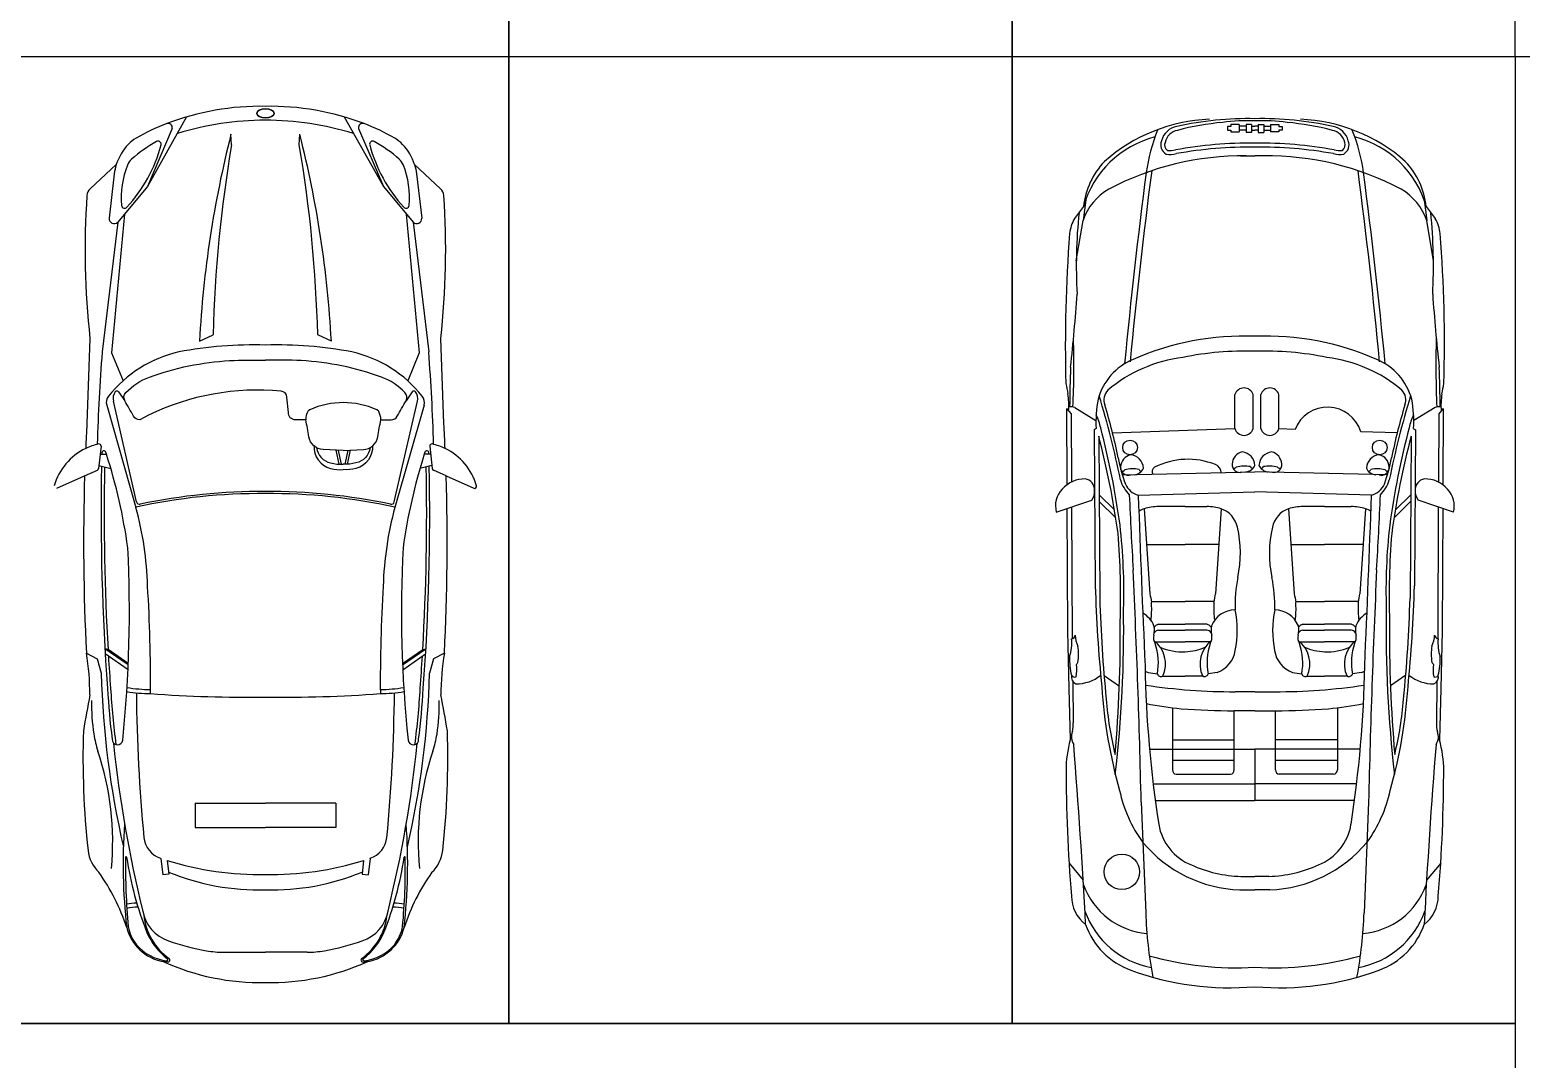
# Model space of a CAD drawing. Header units: inches. Extents: x 478327 to 492265, y -26791 to -22136.
# Drawn here: x 481760.9 to 482058.1, y -22595.8 to -22390.6 of the extents above; entities that cross this region are included whole.
import ezdxf

# ---------------------------------------------------------------- set-up
doc = ezdxf.new("R2010")
doc.units = ezdxf.units.IN
doc.header["$MEASUREMENT"] = 0
for name, color, linetype in [('ceco.net 217 Nissan Z350 - top', 145, 'Continuous'), ('ceco.net 92', 9, 'Continuous'), ('Parking', 7, 'Continuous')]:
    doc.layers.add(name, color=color, linetype=linetype)

msp = doc.modelspace()

# ---------------------------------------------------------------- linework, layer by layer
at = {"layer": 'ceco.net 217 Nissan Z350 - top'}
for p, q in [((481792.163, -22407.929), (481784.35, -22421.789)), ((481823.547, -22407.929), (481831.361, -22421.789)), ((481789.271, -22410.223), (481784.35, -22421.789)), ((481801.105, -22413.48), (481800.995, -22411.398)), ((481814.605, -22413.48), (481814.716, -22411.398)), ((481826.439, -22410.223), (481831.361, -22421.789)), ((481778.145, -22417.421), (481772.937, -22422.239)), ((481842.774, -22422.239), (481837.565, -22417.421)), ((481777.741, -22419.292), (481776.711, -22428.119)), ((481784.35, -22421.789), (481778.421, -22428.947)), ((481831.361, -22421.789), (481837.289, -22428.947)), ((481837.97, -22419.292), (481838.999, -22428.119)), ((481779.788, -22427.296), (481777.196, -22454.992)), ((481835.922, -22427.296), (481838.515, -22454.992)), ((481778.421, -22428.947), (481775.312, -22454.798)), ((481837.289, -22428.947), (481840.398, -22454.798)), ((481794.709, -22452.64), (481797.426, -22451.382)), ((481821.001, -22452.64), (481818.285, -22451.382)), ((481772.892, -22452.123), (481772.286, -22469.084)), ((481843.425, -22469.084), (481842.819, -22452.123)), ((481777.196, -22454.992), (481779.497, -22460.526)), ((481838.515, -22454.992), (481836.214, -22460.526)), ((481778.6, -22462.758), (481779.833, -22464.529)), ((481837.111, -22462.758), (481835.877, -22464.529)), ((481776.23, -22465.438), (481782.062, -22485.79)), ((481782.193, -22484.704), (481777.551, -22464.623)), ((481833.518, -22484.704), (481838.16, -22464.623)), ((481839.481, -22465.438), (481833.649, -22485.79)), ((481772.286, -22469.084), (481772.286, -22469.084)), ((481843.425, -22469.084), (481843.425, -22469.084)), ((481775.099, -22473.589), (481774.625, -22478.053)), ((481774.929, -22475.19), (481776.188, -22475.203)), ((481822.542, -22477.173), (481821.926, -22474.397)), ((481823.004, -22477.171), (481822.394, -22474.422)), ((481823.756, -22477.171), (481824.366, -22474.422)), ((481824.218, -22477.173), (481824.834, -22474.397)), ((481840.782, -22475.19), (481839.522, -22475.203)), ((481840.612, -22473.589), (481841.085, -22478.053)), ((481774.687, -22477.469), (481777.056, -22478.057)), ((481841.023, -22477.469), (481838.654, -22478.057)), ((481766.322, -22481.968), (481771.83, -22479.518)), ((481771.83, -22479.518), (481774.386, -22478.382)), ((481843.88, -22479.518), (481841.324, -22478.382)), ((481843.88, -22479.518), (481849.389, -22481.968)), ((481780.522, -22517.209), (481775.872, -22513.993)), ((481776.491, -22514.14), (481775.872, -22513.993)), ((481780.479, -22518.168), (481775.932, -22515.023)), ((481780.534, -22516.936), (481776.491, -22514.14)), ((481835.176, -22516.936), (481839.22, -22514.14)), ((481835.188, -22517.209), (481839.838, -22513.993)), ((481835.231, -22518.168), (481839.778, -22515.023)), ((481839.22, -22514.14), (481839.838, -22513.993)), ((481793.831, -22544.753), (481807.855, -22544.753)), ((481793.831, -22544.753), (481793.831, -22549.631)), ((481821.88, -22544.753), (481807.855, -22544.753)), ((481821.88, -22544.753), (481821.88, -22549.631)), ((481793.831, -22549.631), (481807.855, -22549.631)), ((481821.88, -22549.631), (481807.855, -22549.631)), ((481786.999, -22555.779), (481787.39, -22559.061)), ((481788.276, -22556.19), (481788.601, -22558.916)), ((481827.434, -22556.19), (481827.109, -22558.916)), ((481828.712, -22555.779), (481828.32, -22559.061)), ((481788.601, -22558.916), (481787.39, -22559.061)), ((481827.109, -22558.916), (481828.32, -22559.061)), ((481799.544, -22574.491), (481807.855, -22574.491)), ((481816.166, -22574.491), (481807.855, -22574.491))]:
    msp.add_line(p, q, dxfattribs=at)
for points in [[(481837.565, -22417.421, -0.0465277), (481837.97, -22419.292)], [(481784.579, -22467.376), (481782.804, -22468.322, -0.2705207), (481781.575, -22467.604, 0.0006141), (481779.833, -22464.529, -0.3317973), (481780.038, -22462.888, -0.1142697), (481784.75, -22459.813, -0.0742459), (481800.73, -22456.533, -0.0216863), (481807.855, -22456.455)], [(481823.38, -22474.472), (481827.375, -22474.267, 0.3525811), (481830.243, -22471.704, -0.0080468), (481830.858, -22468.322), (481832.907, -22468.322, 0.2705207), (481834.136, -22467.604, -0.0006141), (481835.877, -22464.529, 0.3317973), (481835.672, -22462.888, 0.1142697), (481830.96, -22459.813, 0.0742459), (481814.98, -22456.533, 0.0216863), (481807.855, -22456.455, 0.0216863)], [(481813.854, -22468.322, -0.4601813), (481812.436, -22466.837), (481812.158, -22463.779, 0.3618826), (481810.977, -22462.598, 0.136022), (481784.579, -22467.376, 0.0155747)], [(481823.38, -22474.472), (481819.385, -22474.267, -0.3525811), (481816.517, -22471.704, 0.0080468), (481815.902, -22468.322), (481813.854, -22468.322)], [(481817.565, -22473.455, 0.3580107), (481820.85, -22478.042, 0.0871424), (481823.38, -22478.266)], [(481818.03, -22473.872, 0.3165607), (481820.85, -22476.925, 0.0871424), (481823.38, -22477.149)], [(481829.195, -22473.455, -0.3580107), (481825.91, -22478.042, -0.0871424), (481823.38, -22478.266)], [(481828.73, -22473.872, -0.3165607), (481825.91, -22476.925, -0.0871424), (481823.38, -22477.149)], [(481788.38, -22576.449, -0.0255911), (481787.46, -22576.337, -0.0199475)]]:
    msp.add_lwpolyline(points, format="xyb", dxfattribs=at)
for points in [[(481772.188, -22514.835), (481774.343, -22515.976), (481775.151, -22518.871)], [(481843.523, -22514.835), (481841.368, -22515.976), (481840.559, -22518.871)]]:
    msp.add_lwpolyline(points, dxfattribs=at)
for centre, radius, start, end in [((481806.846, -22457.854), 52.04, 88.88866, 111.00859), ((481808.865, -22457.854), 52.04, 68.99141, 91.11134), ((481800.771, -22443.728), 36.68, 110.05971, 120.63175), ((481788.481, -22410.033), 0.813, 346.4917, 111.00859), ((481808.484, -22471.959), 63.405, 90.56804, 106.65527), ((481807.227, -22471.959), 63.405, 73.34473, 89.43196), ((481827.23, -22410.033), 0.813, 68.99141, 193.5083), ((481814.94, -22443.728), 36.68, 59.36825, 69.94029), ((481785.81, -22418.463), 7.318, 120.63175, 136.34578), ((481799.694, -22437.198), 27.868, 119.01816, 131.65106), ((481786.472, -22413.362), 0.61, 345.14764, 119.01816), ((482009.804, -22464.322), 215.411, 165.77755, 176.8914), ((481605.907, -22464.322), 215.411, 3.1086, 14.22245), ((481829.239, -22413.362), 0.61, 60.98184, 194.85236), ((481816.016, -22437.198), 27.868, 48.34894, 60.98184), ((481829.9, -22418.463), 7.318, 43.65422, 59.36825), ((481787.97, -22420.524), 10.303, 136.34578, 162.47485), ((481758.443, -22405.929), 29.608, 317.46933, 345.14764), ((482066.087, -22458.333), 268.751, 170.3926, 178.51793), ((481549.623, -22458.333), 268.751, 1.48207, 9.6074), ((481857.268, -22405.929), 29.608, 194.85236, 222.53067), ((481827.741, -22420.524), 10.303, 17.52515, 43.65422), ((481787.97, -22420.524), 10.303, 162.47485, 173.13053), ((481796.886, -22424.023), 17.751, 158.57927, 185.04909), ((481783.2, -22418.654), 3.049, 131.65106, 158.57927), ((481832.51, -22418.654), 3.049, 21.42073, 48.34894), ((481818.825, -22424.023), 17.751, 354.95091, 21.42073), ((481934.1, -22434.448), 162.175, 176.16308, 186.25709), ((481774.317, -22423.732), 2.033, 132.77085, 176.16308), ((481841.393, -22423.732), 2.033, 3.83692, 47.22915), ((481681.61, -22434.448), 162.175, 353.74291, 3.83692), ((481779.812, -22425.532), 0.61, 185.04909, 317.46933), ((481835.899, -22425.532), 0.61, 222.53067, 354.95091), ((481777.724, -22428.207), 1.016, 174.99355, 313.32531), ((481837.987, -22428.207), 1.016, 226.67469, 5.00645), ((481805.542, -22534.142), 80.746, 88.35804, 100.65999), ((481810.169, -22534.142), 80.746, 79.34001, 91.64196), ((482138.065, -22483.233), 363.865, 175.51787, 178.42208), ((481796.096, -22479.046), 24.87, 102.75425, 141.65674), ((481819.615, -22479.046), 24.87, 38.34326, 77.24575), ((481477.646, -22483.233), 363.865, 1.57792, 4.48213), ((481779.78, -22464.107), 2.288, 143.57135, 193.01587), ((481778.266, -22462.99), 0.407, 34.86094, 143.57135), ((481837.444, -22462.99), 0.407, 36.42865, 145.13906), ((481835.93, -22464.107), 2.288, 346.98413, 36.42865), ((481778.184, -22464.878), 2.033, 141.65674, 195.98994), ((481817.039, -22467.049), 0.813, 113.83801, 151.46607), ((481823.38, -22481.401), 16.503, 66.16199, 113.83801), ((481829.721, -22467.049), 0.813, 28.53393, 66.16199), ((481837.526, -22464.878), 2.033, 344.01006, 38.34326), ((482197.617, -22492.872), 425.996, 176.79899, 177.46797), ((481819.379, -22468.322), 3.476, 151.46607, 180), ((481827.381, -22468.322), 3.476, 0, 28.53393), ((481418.094, -22492.872), 425.996, 2.53203, 3.20101), ((481777.266, -22484.826), 11.976, 115.88827, 163.78875), ((481777.266, -22484.826), 11.976, 102.84145, 115.88827), ((481774.694, -22473.546), 0.407, 353.94846, 102.84145), ((482245.689, -22487.141), 470.583, 178.51071, 178.54519), ((481775.671, -22474.921), 0.407, 17.8949, 178.51071), ((481668.7, -22509.461), 112.816, 17.67788, 17.8949), ((481668.7, -22509.461), 112.816, 7.95676, 17.67788), ((481947.01, -22509.461), 112.816, 162.32212, 172.04324), ((481947.01, -22509.461), 112.816, 162.1051, 162.32212), ((481840.04, -22474.921), 0.407, 1.48929, 162.1051), ((481370.022, -22487.141), 470.583, 1.45481, 1.48929), ((481841.016, -22473.546), 0.407, 77.15855, 186.05154), ((481838.445, -22484.826), 11.976, 64.11173, 77.15855), ((481838.445, -22484.826), 11.976, 16.21125, 64.11173), ((481774.221, -22478.01), 0.407, 293.97187, 353.94846), ((482245.689, -22487.141), 470.583, 178.83789, 184.23249), ((482246.298, -22487.141), 470.583, 178.85621, 183.289), ((481369.412, -22487.141), 470.583, 356.711, 1.14379), ((481370.022, -22487.141), 470.583, 355.76751, 1.16211), ((481841.489, -22478.01), 0.407, 186.05154, 246.02813), ((482197.617, -22492.872), 425.996, 178.20371, 182.95537), ((481418.094, -22492.872), 425.996, 357.04463, 1.79629), ((481806.881, -22597.929), 114.887, 89.51404, 102.48078), ((481806.881, -22597.522), 114.887, 89.51404, 102.04107), ((481808.83, -22597.522), 114.887, 77.95893, 90.48596), ((481808.83, -22597.929), 114.887, 77.51922, 90.48596), ((481849.554, -22481.596), 0.407, 246.02813, 16.21125), ((481716.664, -22503.455), 67.742, 1.6556, 15.11601), ((481782.787, -22484.566), 0.61, 193.01587, 282.04107), ((481899.046, -22503.455), 67.742, 164.88399, 178.3444), ((481832.924, -22484.566), 0.61, 257.95893, 346.98413), ((481533.192, -22506.511), 247.562, 354.04843, 2.93274), ((482082.518, -22506.511), 247.562, 177.06726, 185.95157), ((481474.134, -22520.47), 310.823, 359.54632, 3.49926), ((482141.576, -22520.47), 310.823, 176.50074, 180.45368), ((481722.335, -22523.108), 50.535, 359.90064, 9.42199), ((482246.298, -22487.141), 470.583, 183.45045, 184.23249), ((481369.412, -22487.141), 470.583, 355.76751, 356.54955), ((481893.376, -22523.108), 50.535, 170.57801, 180.09936), ((481946.148, -22514.66), 171.049, 181.41053, 193.10962), ((481669.562, -22514.66), 171.049, 346.89038, 358.58947), ((481922.829, -22513.633), 146.672, 183.21998, 187.20243), ((481923.439, -22513.633), 146.672, 183.21998, 187.6307), ((481785.324, -22490.814), 32.119, 260.8832, 269.32742), ((481785.324, -22490.814), 31.306, 260.73984, 269.31979), ((482117.706, -22519.646), 335.583, 180.53421, 185.46454), ((481830.386, -22490.814), 31.306, 270.68021, 279.26016), ((481830.386, -22490.814), 32.119, 270.67258, 279.1168), ((481498.005, -22519.646), 335.583, 354.53546, 359.46579), ((481692.271, -22513.633), 146.672, 352.3693, 356.78002), ((481692.881, -22513.633), 146.672, 352.79757, 356.78002), ((483796.507, -22892.43), 2057.048, 169.659512, 169.861153), ((481812.561, -22525.093), 39.35, 178.8247, 188.63417), ((481805.436, -22237.057), 286.607, 265.90055, 270.4836), ((481810.274, -22237.057), 286.607, 269.5164, 274.09945), ((481803.15, -22525.093), 39.35, 351.36583, 1.1753), ((479819.852, -22892.313), 2056.389, 10.138821, 10.340527), ((481936.988, -22535.727), 165.494, 178.12755, 186.40228), ((481793.754, -22527.949), 20.328, 188.63417, 198.50697), ((481821.957, -22527.949), 20.328, 341.49303, 351.36583), ((481678.723, -22535.727), 165.494, 353.59771, 1.87245), ((481720.483, -22552.475), 56.939, 354.62957, 18.50697), ((481778.367, -22532.101), 1.052, 175.71933, 355.71933), ((482015.299, -22508.617), 238.94, 185.81048, 193.96572), ((481600.412, -22508.617), 238.94, 346.03428, 354.18952), ((481837.343, -22532.101), 1.052, 184.28067, 4.28067), ((481895.227, -22552.475), 56.939, 161.49303, 185.37043), ((481890.969, -22556.988), 111.468, 175.87331, 186.46768), ((481724.741, -22556.988), 111.468, 353.53232, 4.12669), ((481788.504, -22551.138), 4.879, 185.46454, 251.5243), ((481827.207, -22551.138), 4.879, 288.4757, 354.53546), ((481779.422, -22553.516), 6.928, 185.50447, 226.7034), ((481906.58, -22557.666), 126.607, 179.0473, 185.30596), ((481780.092, -22555.563), 0.102, 8.64075, 179.0473), ((481848.884, -22545.109), 69.48, 188.64075, 201.47525), ((481766.827, -22545.109), 69.48, 338.52475, 351.35925), ((481709.131, -22557.666), 126.607, 354.69404, 0.9527), ((481835.619, -22555.563), 0.102, 0.9527, 171.35925), ((481836.289, -22553.516), 6.928, 313.2966, 354.49553), ((481807.002, -22495.776), 63.249, 251.5243, 251.56351), ((481807.002, -22495.776), 63.249, 252.77894, 270.77317), ((481806.466, -22515.186), 46.871, 247.52882, 271.69807), ((481808.709, -22495.776), 63.249, 269.22683, 287.22106), ((481809.244, -22515.186), 46.871, 268.30193, 292.47118), ((481808.709, -22495.776), 63.249, 288.43649, 288.4757), ((481740.524, -22582.668), 41.8, 18.29869, 35.22449), ((481875.186, -22582.668), 41.8, 144.77551, 161.70132), ((481783.305, -22582.42), 17.756, 93.49728, 100.13069), ((481783.305, -22582.42), 16.943, 92.85037, 100.45145), ((481790.824, -22565.047), 7.505, 189.47774, 252.51541), ((481795.734, -22565.783), 12.201, 186.17698, 234.47429), ((481819.976, -22565.783), 12.201, 305.52571, 353.82302), ((481824.886, -22565.047), 7.505, 287.48459, 350.52226), ((481832.406, -22582.42), 16.943, 79.54855, 87.14963), ((481832.406, -22582.42), 17.756, 79.86931, 86.50272), ((481789.019, -22567.409), 9.063, 193.62477, 260.09592), ((481788.481, -22567.965), 8.09, 190.02658, 218.37747), ((481826.692, -22567.409), 9.063, 279.90408, 346.37523), ((481827.229, -22567.965), 8.09, 321.62253, 349.97342), ((481789.148, -22567.021), 9.205, 220.41221, 264.09487), ((481796.451, -22565.232), 13.329, 203.49204, 232.54471), ((481803.577, -22530.693), 44.142, 250.12398, 260.25008), ((481812.133, -22530.693), 44.142, 279.74992, 289.87602), ((481819.259, -22565.232), 13.329, 307.45529, 336.50796), ((481826.563, -22567.021), 9.205, 275.90513, 319.58779), ((481806.833, -22533.813), 46.729, 245.50666, 271.25343), ((481788.222, -22575.974), 0.203, 264.09487, 52.54471), ((481788.409, -22576.044), 0.407, 265.95968, 54.47429), ((481799.544, -22554.164), 20.328, 260.25008, 270), ((481808.877, -22533.813), 46.729, 268.74657, 294.49334), ((481816.166, -22554.164), 20.328, 270, 279.74992), ((481827.302, -22576.044), 0.407, 125.52571, 274.04032), ((481827.489, -22575.974), 0.203, 127.45529, 275.90513), ((481826.692, -22567.409), 9.063, 274.04032, 279.90408)]:
    msp.add_arc(centre, radius, start, end, dxfattribs=at)
at = {"layer": 'ceco.net 217 Nissan Z350 - top', "extrusion": (0, 0, -1)}
msp.add_ellipse((481807.855, -22407.215), major_axis=(1.738, 0), ratio=0.5214678, dxfattribs=at)
at = {"layer": 'ceco.net 217 Nissan Z350 - top'}
msp.add_ellipse((481807.855, -22407.215), major_axis=(-1.738, 0), ratio=0.5214678, dxfattribs=at)
at = {"layer": 'ceco.net 92', "linetype": 'ByBlock', "ltscale": 0.4}
for p, q in [((481999.586, -22409.817), (481999.586, -22410.562)), ((482000.273, -22409.817), (481999.586, -22409.817)), ((482001.926, -22409.444), (482000.273, -22409.444)), ((482000.273, -22409.444), (482000.273, -22409.817)), ((482001.926, -22409.444), (482001.926, -22410.9)), ((482003.297, -22409.77), (482001.926, -22409.77)), ((482003.297, -22409.454), (482003.297, -22411.004)), ((482004.407, -22409.454), (482003.297, -22409.454)), ((482004.407, -22409.454), (482004.407, -22411.004)), ((482004.407, -22409.77), (482005.052, -22409.77)), ((482005.697, -22409.77), (482005.052, -22409.77)), ((482005.697, -22409.454), (482005.697, -22411.004)), ((482005.697, -22409.454), (482006.807, -22409.454)), ((482006.807, -22409.454), (482006.807, -22411.004)), ((482006.807, -22409.77), (482008.178, -22409.77)), ((482008.178, -22409.444), (482008.178, -22410.9)), ((482008.178, -22409.444), (482009.831, -22409.444)), ((482009.831, -22409.444), (482009.831, -22409.817)), ((482009.831, -22409.817), (482010.518, -22409.817)), ((482010.518, -22409.817), (482010.518, -22410.562)), ((481999.586, -22410.562), (482000.273, -22410.562)), ((482000.273, -22410.562), (482000.273, -22410.9)), ((482000.273, -22410.9), (482001.926, -22410.9)), ((482003.297, -22410.576), (482001.926, -22410.576)), ((482004.407, -22411.004), (482003.297, -22411.004)), ((482004.407, -22410.576), (482005.052, -22410.576)), ((482005.697, -22410.576), (482005.052, -22410.576)), ((482005.697, -22411.004), (482006.807, -22411.004)), ((482006.807, -22410.576), (482008.178, -22410.576)), ((482009.831, -22410.9), (482008.178, -22410.9)), ((482009.831, -22410.562), (482009.831, -22410.9)), ((482010.518, -22410.562), (482009.831, -22410.562)), ((482002.191, -22415.684), (482005.052, -22415.684)), ((482007.914, -22415.684), (482005.052, -22415.684)), ((481971.342, -22424.432), (481970.796, -22428.58)), ((482038.762, -22424.432), (482039.308, -22428.58)), ((481970.902, -22425.797), (481969.108, -22428.194)), ((482039.202, -22425.797), (482040.996, -22428.194)), ((481969.465, -22436.644), (481970.796, -22428.58)), ((482040.639, -22436.644), (482039.308, -22428.58)), ((482001.078, -22470.086), (482001.078, -22463.305)), ((482004.69, -22470.086), (482004.69, -22463.305)), ((482006.232, -22470.086), (482006.232, -22463.305)), ((482009.844, -22470.086), (482009.844, -22463.305)), ((481967.503, -22466.061), (481967.57, -22481.307)), ((481967.503, -22466.061), (481968.423, -22467.113)), ((481969.15, -22465.904), (481973.386, -22468.458)), ((482040.955, -22465.904), (482036.718, -22468.458)), ((482042.601, -22466.061), (482041.681, -22467.113)), ((482042.601, -22466.061), (482042.534, -22481.307)), ((481968.423, -22467.113), (481968.483, -22480.745)), ((482041.681, -22467.113), (482041.621, -22480.745)), ((481973.409, -22470.028), (481973.037, -22470.322)), ((481973.037, -22470.322), (481973.248, -22501.421)), ((481973.922, -22471.566), (481974.133, -22503.886)), ((481976.696, -22470.951), (482001.078, -22470.086)), ((482013.075, -22470.23), (482009.835, -22470.115)), ((482033.408, -22470.951), (482026.144, -22470.693)), ((482036.182, -22471.566), (482035.972, -22503.886)), ((482036.695, -22470.028), (482037.067, -22470.322)), ((482037.067, -22470.322), (482036.856, -22501.421)), ((481978.649, -22479.322), (482005.052, -22478.672)), ((482031.456, -22479.322), (482005.052, -22478.672)), ((481973.998, -22483.266), (481977.062, -22486.263)), ((481981.803, -22483.384), (482005.052, -22482.711)), ((482028.301, -22483.384), (482005.052, -22482.711)), ((482036.106, -22483.266), (482033.042, -22486.263)), ((481965.48, -22486.742), (481972.529, -22484.374)), ((481967.591, -22486.033), (481967.698, -22510.456)), ((481968.505, -22485.726), (481968.621, -22511.986)), ((481974.007, -22484.614), (481977.322, -22487.883)), ((481982.994, -22486.067), (481984.141, -22503.045)), ((481991.152, -22485.628), (481985.849, -22485.628)), ((481991.152, -22485.628), (481995.488, -22485.628)), ((481998.343, -22486.067), (481997.196, -22503.045)), ((482011.761, -22486.067), (482012.908, -22503.045)), ((482018.952, -22485.628), (482014.616, -22485.628)), ((482018.952, -22485.628), (482024.255, -22485.628)), ((482027.11, -22486.067), (482025.963, -22503.045)), ((482036.097, -22484.614), (482032.782, -22487.883)), ((482044.624, -22486.742), (482037.575, -22484.374)), ((482041.599, -22485.726), (482041.483, -22511.986)), ((482042.513, -22486.033), (482042.406, -22510.456)), ((481983.477, -22493.21), (481991.152, -22493.21)), ((481997.86, -22493.21), (481991.152, -22493.21)), ((482012.244, -22493.21), (482018.952, -22493.21)), ((482026.627, -22493.21), (482018.952, -22493.21)), ((481984.412, -22504.533), (481991.152, -22504.533)), ((481996.925, -22504.533), (481991.152, -22504.533)), ((482013.179, -22504.533), (482018.952, -22504.533)), ((482025.692, -22504.533), (482018.952, -22504.533)), ((481967.698, -22510.456), (481967.991, -22521.909)), ((481985.847, -22510.258), (481991.152, -22510.258)), ((481985.86, -22509.097), (481991.152, -22509.097)), ((481995.477, -22509.097), (481991.152, -22509.097)), ((481995.491, -22510.258), (481991.152, -22510.258)), ((482014.614, -22510.258), (482018.952, -22510.258)), ((482014.627, -22509.097), (482018.952, -22509.097)), ((482024.244, -22509.097), (482018.952, -22509.097)), ((482024.257, -22510.258), (482018.952, -22510.258)), ((482042.406, -22510.456), (482042.113, -22521.909)), ((481985.266, -22512.618), (481991.152, -22512.618)), ((481996.072, -22512.618), (481991.152, -22512.618)), ((482014.033, -22512.618), (482018.952, -22512.618)), ((482024.838, -22512.618), (482018.952, -22512.618)), ((481974.993, -22519.346), (481978.042, -22521.453)), ((481983.784, -22518.686), (481985.622, -22518.995)), ((481986.688, -22519.447), (481991.152, -22519.447)), ((481994.65, -22519.447), (481991.152, -22519.447)), ((481997.554, -22518.686), (481995.715, -22518.995)), ((482012.55, -22518.686), (482014.389, -22518.995)), ((482015.455, -22519.447), (482018.952, -22519.447)), ((482023.416, -22519.447), (482018.952, -22519.447)), ((482026.321, -22518.686), (482024.482, -22518.995)), ((482035.119, -22519.253), (482032.058, -22521.345)), ((481967.991, -22521.909), (481968.259, -22532.161)), ((481968.793, -22520.55), (481968.839, -22528.752)), ((482005.052, -22522.549), (482001.12, -22522.549)), ((482005.052, -22522.549), (482008.985, -22522.549)), ((482041.311, -22520.55), (482041.265, -22528.752)), ((482042.113, -22521.909), (482041.845, -22532.161)), ((481988.62, -22525.741), (481988.62, -22538.131)), ((482021.484, -22525.741), (482021.484, -22538.131)), ((482000.942, -22538.131), (482000.942, -22526.378)), ((482005.052, -22526.378), (482000.942, -22526.378)), ((482005.052, -22526.378), (482009.163, -22526.378)), ((482009.163, -22538.131), (482009.163, -22526.378)), ((481984.054, -22534.011), (482005.052, -22534.011)), ((481988.62, -22532.126), (482000.942, -22532.126)), ((482026.05, -22534.011), (482005.052, -22534.011)), ((482005.052, -22534.011), (482005.052, -22544.27)), ((482021.484, -22532.126), (482009.163, -22532.126)), ((482000.942, -22536.236), (481988.62, -22536.236)), ((482021.484, -22536.236), (482009.163, -22536.236)), ((481989.356, -22539.006), (482000.205, -22539.006)), ((482020.748, -22539.006), (482009.899, -22539.006)), ((481984.779, -22540.904), (482005.052, -22540.904)), ((482025.325, -22540.904), (482005.052, -22540.904)), ((481982.39, -22544.547), (481983.294, -22566.624)), ((481985.21, -22544.27), (482005.052, -22544.27)), ((482024.894, -22544.27), (482005.052, -22544.27)), ((482027.714, -22544.547), (482026.81, -22566.624)), ((481968.02, -22556.735), (481970.83, -22560.115)), ((482042.084, -22556.735), (482039.274, -22560.115)), ((482002.279, -22559.389), (482005.052, -22559.389)), ((482007.825, -22559.389), (482005.052, -22559.389)), ((482002.066, -22562.051), (482005.052, -22562.051)), ((482008.039, -22562.051), (482005.052, -22562.051))]:
    msp.add_line(p, q, dxfattribs=at)
for centre, radius in [((481980.171, -22473.848), 1.46), ((482029.934, -22473.848), 1.46), ((481978.531, -22558.475), 3.53)]:
    msp.add_circle(centre, radius, dxfattribs=at)
for centre, radius, start, end in [((481997.458, -22442.235), 33.879, 92.4796, 131.35327), ((481990.134, -22413.547), 3.769, 99.96676, 167.01626), ((482003.66, -22473.457), 65.183, 88.77659, 102.56313), ((482003.732, -22464.312), 55.531, 95.28816, 104.72496), ((482003.686, -22448.849), 40.153, 88.04987, 97.25596), ((482006.444, -22473.457), 65.183, 77.43687, 91.22341), ((482006.418, -22448.849), 40.153, 82.74404, 91.95013), ((482006.372, -22464.312), 55.531, 75.27504, 84.71184), ((482012.646, -22442.235), 33.879, 48.64673, 87.5204), ((482019.97, -22413.547), 3.769, 12.98374, 80.03324), ((481990.078, -22431.228), 19.93, 104.3742, 164.18679), ((482019.755, -22424.149), 36.72, 158.30416, 172.00152), ((481988.346, -22413.528), 2.058, 156.30234, 241.26096), ((481990.197, -22413.669), 3.119, 100.71169, 167.73656), ((482019.907, -22413.669), 3.119, 12.26344, 79.28831), ((482021.758, -22413.528), 2.058, 298.73904, 23.69766), ((481990.349, -22424.149), 36.72, 7.99848, 21.69584), ((482020.026, -22431.228), 19.93, 15.81321, 75.6258), ((482002.759, -22473.213), 57.531, 89.43345, 117.80542), ((481988.463, -22413.488), 1.399, 159.89023, 233.0209), ((481988.218, -22410.985), 4.431, 258.79287, 285.67403), ((481988.165, -22409.798), 4.838, 263.5513, 282.62933), ((482004.185, -22495.978), 82.822, 89.40002, 100.40783), ((482004.378, -22499.585), 85.651, 89.54888, 100.06112), ((482005.919, -22495.978), 82.822, 79.59217, 90.59998), ((482005.726, -22499.585), 85.651, 79.93888, 90.45112), ((482007.345, -22473.213), 57.531, 62.19458, 90.56655), ((482021.887, -22410.985), 4.431, 254.32597, 281.20713), ((482021.939, -22409.798), 4.838, 257.37067, 276.4487), ((482021.641, -22413.488), 1.399, 306.9791, 20.10977), ((481986.286, -22427.47), 15.475, 136.4256, 173.79256), ((483033.637, -22556.344), 1058.14, 172.523428, 174.600957), ((480976.467, -22556.344), 1058.14, 5.399043, 7.476572), ((482023.818, -22427.47), 15.475, 6.20744, 43.5744), ((483032.535, -22556.725), 1058.14, 172.523428, 174.600957), ((480977.569, -22556.725), 1058.14, 5.399043, 7.476572), ((481981.882, -22432.437), 11.737, 120.50826, 160.81849), ((482028.223, -22432.437), 11.737, 19.18151, 59.49174), ((482071.932, -22437.542), 102.471, 174.09287, 183.20803), ((481938.172, -22437.542), 102.471, 356.79197, 5.90713), ((481975.531, -22431.936), 7.434, 149.7763, 174.33779), ((482034.573, -22431.936), 7.434, 5.66221, 30.2237), ((482251.342, -22453.297), 284.069, 175.53909, 181.57287), ((481758.762, -22453.297), 284.069, 358.42713, 4.46091), ((481640.005, -22421.063), 330.364, 353.61381, 356.14461), ((482370.099, -22421.063), 330.364, 183.85539, 186.38619), ((481783.979, -22457.566), 185.002, 357.45827, 1.67409), ((482002.813, -22505.927), 54.298, 87.63692, 113.94068), ((482007.291, -22505.927), 54.298, 66.05932, 92.36308), ((482226.125, -22457.566), 185.002, 178.32591, 182.54173), ((481985.38, -22467.401), 12.016, 112.51126, 164.73573), ((481994.255, -22484.496), 28.821, 97.05856, 129.984), ((482002.934, -22514.466), 59.834, 87.97159, 101.78575), ((482007.17, -22514.466), 59.834, 78.21425, 92.02841), ((482015.85, -22484.496), 28.821, 50.016, 82.94144), ((482024.724, -22467.401), 12.016, 15.26427, 67.48874), ((482146.147, -22465.84), 178.01, 177.41413, 179.97238), ((481863.957, -22465.84), 178.01, 0.02762, 2.58587), ((482089.393, -22437.988), 124.182, 190.72367, 191.68304), ((481952.643, -22465.499), 15.324, 356.06626, 8.87925), ((481977.75, -22464.336), 2.786, 136.32819, 201.50715), ((482002.884, -22463.852), 1.887, 16.85135, 163.14865), ((482008.038, -22463.852), 1.887, 16.85135, 163.14865), ((482032.354, -22464.336), 2.786, 338.49285, 43.67181), ((482057.461, -22465.499), 15.324, 171.12075, 183.93374), ((481920.711, -22437.988), 124.182, 348.31696, 349.27633), ((481968.433, -22467.253), 1.528, 62.03713, 107.86676), ((481999.961, -22468.859), 26.578, 169.98688, 182.52086), ((481814.255, -22512.921), 167.214, 11.24139, 17.18186), ((481856.442, -22501.009), 123.953, 11.6969, 16.71528), ((482019.529, -22472.72), 6.918, 17.03297, 158.90203), ((482195.849, -22512.921), 167.214, 162.81814, 168.75861), ((482153.662, -22501.009), 123.953, 163.28472, 168.3031), ((482010.143, -22468.859), 26.578, 357.47914, 10.01312), ((482041.671, -22467.253), 1.528, 72.13324, 117.96287), ((481965.131, -22471.674), 9.356, 10.85656, 27.54557), ((482044.973, -22471.674), 9.356, 152.45443, 169.14344), ((481815.862, -22513.02), 163.406, 7.74933, 14.69584), ((481816.259, -22511.365), 163.406, 7.74933, 14.69584), ((482002.884, -22469.539), 1.887, 196.85135, 343.14865), ((482008.038, -22469.539), 1.887, 196.85135, 343.14865), ((482193.845, -22511.365), 163.406, 165.30416, 172.25067), ((482194.243, -22513.02), 163.406, 165.30416, 172.25067), ((481980.926, -22477.885), 2.662, 103.566, 176.06124), ((481980.024, -22478.087), 2.803, 2.33397, 84.31552), ((482003.153, -22477.327), 2.662, 103.566, 176.06124), ((482002.251, -22477.529), 2.803, 2.33397, 84.31552), ((482008.671, -22477.529), 2.803, 95.68448, 177.66603), ((482007.769, -22477.327), 2.662, 3.93876, 76.434), ((482030.08, -22478.087), 2.803, 95.68448, 177.66603), ((482029.178, -22477.885), 2.662, 3.93876, 76.434), ((482013.271, -22469.184), 36.076, 190.69598, 199.37457), ((481979.826, -22477.807), 1.559, 176.15072, 287.79768), ((481980.719, -22484.334), 6.23, 78.53199, 104.96572), ((481980.856, -22477.141), 2.138, 273.16578, 337.08533), ((481982.378, -22478.125), 0.432, 193.85421, 281.64436), ((481985.659, -22478.683), 1.085, 123.51315, 207.84224), ((481991.723, -22491.112), 14.906, 68.4751, 116.54958), ((481996.544, -22478.937), 1.81, 2.62462, 69.05197), ((482002.054, -22477.249), 1.559, 176.15072, 287.79768), ((482000.906, -22477.505), 0.5, 239.57496, 329.66978), ((482002.946, -22483.776), 6.23, 78.53199, 104.96572), ((482003.083, -22476.583), 2.138, 273.16578, 337.08533), ((482004.605, -22477.567), 0.432, 193.85421, 281.64436), ((482007.839, -22476.583), 2.138, 202.91467, 266.83422), ((482006.317, -22477.567), 0.432, 258.35564, 346.14579), ((482007.976, -22483.776), 6.23, 75.03428, 101.46801), ((482008.868, -22477.249), 1.559, 252.20232, 3.84928), ((482010.016, -22477.505), 0.5, 210.33022, 300.42504), ((482029.248, -22477.141), 2.138, 202.91467, 266.83422), ((482027.726, -22478.125), 0.432, 258.35564, 346.14579), ((482029.385, -22484.334), 6.23, 75.03428, 101.46801), ((482030.278, -22477.807), 1.559, 252.20232, 3.84928), ((481996.834, -22469.184), 36.076, 340.62543, 349.30402), ((481971.214, -22486.206), 6.105, 89.48489, 138.31483), ((481970.863, -22482.307), 2.243, 358.947, 79.59389), ((481985.352, -22478.133), 7.422, 197.16859, 224.16366), ((481978.679, -22478.063), 0.5, 239.57496, 329.66978), ((481983.01, -22479.407), 4.156, 204.81622, 253.11659), ((482027.094, -22479.407), 4.156, 286.88341, 335.18378), ((482024.752, -22478.133), 7.422, 315.83634, 342.83141), ((482031.425, -22478.063), 0.5, 210.33022, 300.42504), ((482039.241, -22482.307), 2.243, 100.40611, 181.053), ((482038.891, -22486.206), 6.105, 41.68517, 90.51511), ((481970.119, -22485.479), 4.808, 136.1162, 195.23106), ((481969.972, -22482.551), 3.141, 324.52054, 3.70114), ((482972.454, -22440.334), 993.355, 182.47923, 183.341567), ((485786.526, -22347.689), 3807.142, 182.04259, 182.554441), ((478223.578, -22347.689), 3807.142, 357.445559, 357.95741), ((481037.651, -22440.334), 993.355, 356.658433, 357.52077), ((482040.133, -22482.551), 3.141, 176.29886, 215.47946), ((482039.985, -22485.479), 4.808, 344.76894, 43.8838), ((481984.629, -22490.757), 4.966, 109.21899, 123.07426), ((481986.066, -22496.524), 10.899, 91.13756, 106.3676), ((481995.272, -22496.524), 10.899, 73.6324, 88.86244), ((481996.708, -22490.757), 4.966, 11.90426, 70.78101), ((482013.396, -22490.757), 4.966, 109.21899, 168.09574), ((482014.832, -22496.524), 10.899, 91.13756, 106.3676), ((482024.038, -22496.524), 10.899, 73.6324, 88.86244), ((482025.475, -22490.757), 4.966, 56.92574, 70.78101), ((481865.358, -22502.439), 113.574, 358.16822, 6.6272), ((481979.381, -22494.938), 22.789, 347.73401, 13.20484), ((482030.723, -22494.938), 22.789, 166.79516, 192.26599), ((482144.746, -22502.439), 113.574, 173.3728, 181.83178), ((481821.789, -22503.74), 156.507, 358.24649, 4.6738), ((482188.315, -22503.74), 156.507, 175.3262, 181.75351), ((480048.557, -22588.276), 1934.327, 1.295398, 2.66804), ((483961.547, -22588.276), 1934.327, 177.33196, 178.704602), ((482263.671, -22493.014), 290.544, 181.65813, 185.64415), ((482030.376, -22505.463), 29.282, 168.80861, 181.48882), ((481979.728, -22505.463), 29.282, 358.51118, 11.19139), ((481746.433, -22493.014), 290.544, 354.35585, 358.34187), ((482264.555, -22495.479), 290.544, 181.65813, 185.64415), ((482027.57, -22495.919), 44.009, 189.3191, 191.45989), ((481964.252, -22506.02), 20.232, 354.61324, 3.84734), ((482017.086, -22506.02), 20.232, 176.15266, 185.38676), ((481953.768, -22495.919), 44.009, 348.54011, 350.6809), ((482056.336, -22495.919), 44.009, 189.3191, 191.45989), ((481993.018, -22506.02), 20.232, 354.61324, 3.84734), ((482045.852, -22506.02), 20.232, 176.15266, 185.38676), ((481982.535, -22495.919), 44.009, 348.54011, 350.6809), ((481745.549, -22495.479), 290.544, 354.35585, 358.34187), ((481728.573, -22510.15), 250.334, 353.3724, 0.934), ((481980.191, -22511.366), 5.142, 22.39746, 60.61513), ((481983.844, -22507.87), 0.553, 319.60763, 354.85268), ((482001.147, -22511.366), 5.142, 90.4832, 157.60254), ((481997.494, -22507.87), 0.553, 185.14732, 220.39237), ((481981.806, -22510.312), 19.725, 348.23791, 11.96294), ((482028.298, -22510.312), 19.725, 168.03706, 191.76209), ((482008.958, -22511.366), 5.142, 22.39746, 89.5168), ((482012.611, -22507.87), 0.553, 319.60763, 354.85268), ((482029.913, -22511.366), 5.142, 119.38487, 157.60254), ((482026.26, -22507.87), 0.553, 185.14732, 220.39237), ((482281.531, -22510.15), 250.334, 179.066, 186.6276), ((481706.009, -22511.195), 272.226, 354.97343, 0.56111), ((481981.054, -22510.229), 3.977, 345.01201, 11.94463), ((481986.254, -22510.664), 1.616, 104.08875, 141.4563), ((481986.021, -22511.51), 1.264, 97.90594, 144.33076), ((481995.084, -22510.664), 1.616, 38.5437, 75.91125), ((481995.317, -22511.51), 1.264, 35.66924, 82.09406), ((482000.284, -22510.229), 3.977, 168.05537, 194.98799), ((482009.82, -22510.229), 3.977, 345.01201, 11.94463), ((482015.021, -22510.664), 1.616, 104.08875, 141.4563), ((482014.787, -22511.51), 1.264, 97.90594, 144.33076), ((482023.85, -22510.664), 1.616, 38.5437, 75.91125), ((482024.083, -22511.51), 1.264, 35.66924, 82.09406), ((482029.051, -22510.229), 3.977, 168.05537, 194.98799), ((482304.095, -22511.195), 272.226, 179.43889, 185.02657), ((481959.724, -22512.84), 8.848, 341.93311, 5.39473), ((481968.361, -22511.155), 0.871, 281.37175, 354.46214), ((481974.633, -22511.049), 5.409, 182.01624, 206.6401), ((481958.339, -22515.064), 11.57, 351.91421, 7.89993), ((481987.116, -22511.758), 2.276, 167.32047, 211.23518), ((481981.394, -22516.986), 5.838, 335.07118, 52.92733), ((481974.039, -22516.814), 11.787, 349.33701, 19.19876), ((481990.56, -22503.639), 10.943, 246.53768, 273.09861), ((481990.777, -22503.639), 10.943, 271.96071, 293.46232), ((481999.943, -22516.986), 5.838, 127.07267, 204.92882), ((482007.299, -22516.814), 11.787, 160.80124, 190.66299), ((481994.221, -22511.758), 2.276, 328.76482, 12.67953), ((482015.883, -22511.758), 2.276, 167.32047, 211.23518), ((482010.161, -22516.986), 5.838, 335.07118, 52.92733), ((482002.806, -22516.814), 11.787, 349.33701, 19.19876), ((482019.327, -22503.639), 10.943, 246.53768, 268.03929), ((482019.544, -22503.639), 10.943, 266.90139, 293.46232), ((482028.71, -22516.986), 5.838, 127.07267, 204.92882), ((482036.065, -22516.814), 11.787, 160.80124, 190.66299), ((482022.988, -22511.758), 2.276, 328.76482, 12.67953), ((482051.765, -22515.064), 11.57, 172.10007, 188.08579), ((482035.471, -22511.049), 5.409, 333.3599, 357.98376), ((482041.743, -22511.155), 0.871, 185.53786, 258.62825), ((482050.38, -22512.84), 8.848, 174.60527, 198.06689), ((481981.494, -22516.125), 13.369, 177.68432, 193.6152), ((481970.695, -22517.653), 1.318, 133.15457, 156.59227), ((481995.811, -22513.624), 5.354, 289.00232, 352.38401), ((482014.294, -22513.624), 5.354, 187.61599, 250.99768), ((482039.409, -22517.653), 1.318, 23.40773, 46.84543), ((482028.61, -22516.125), 13.369, 346.3848, 2.31568), ((481969.941, -22519.615), 1.481, 166.59205, 248.27131), ((481969.124, -22518.935), 0.708, 208.39267, 294.79409), ((481969.355, -22512.925), 8.066, 270.26681, 307.95617), ((481961.662, -22518.147), 7.889, 349.55163, 7.41476), ((482212.243, -22513.503), 229.108, 180.96656, 188.90805), ((481985.527, -22513.624), 5.354, 244.09477, 250.99768), ((481986.34, -22518.784), 0.748, 196.33295, 297.68182), ((481994.997, -22518.784), 0.748, 242.31818, 343.66705), ((482015.107, -22518.784), 0.748, 196.33295, 297.68182), ((482023.764, -22518.784), 0.748, 242.31818, 343.66705), ((481797.862, -22513.503), 229.108, 351.09195, 359.03344), ((482024.577, -22513.624), 5.354, 289.00232, 295.90523), ((482040.749, -22512.925), 8.066, 232.04383, 269.73319), ((482048.442, -22518.147), 7.889, 172.58524, 190.44837), ((482040.98, -22518.935), 0.708, 245.20591, 331.60733), ((482040.163, -22519.615), 1.481, 291.72869, 13.40795), ((482075.493, -22514.914), 101.178, 183.78289, 195.66948), ((482000.641, -22408.183), 114.366, 261.26061, 270.23952), ((482009.463, -22408.183), 114.366, 269.76048, 278.73939), ((481934.611, -22514.914), 101.178, 344.33052, 356.21711), ((482044.199, -22518.625), 68.994, 184.51323, 193.76941), ((481996.84, -22458.222), 68.017, 258.61911, 264.54062), ((482013.264, -22458.222), 68.017, 275.45938, 281.38089), ((481965.905, -22518.625), 68.994, 346.23059, 355.48677), ((481963.802, -22529.188), 5.056, 345.12212, 4.94686), ((482003.19, -22347.823), 178.569, 265.88274, 269.27858), ((482006.914, -22347.823), 178.569, 270.72142, 274.11726), ((482046.303, -22529.188), 5.056, 175.05314, 194.87788), ((481991.311, -22538.519), 23.913, 162.70435, 177.51173), ((481971.18, -22531.537), 2.704, 157.15358, 214.03728), ((482038.924, -22531.537), 2.704, 325.96272, 22.84642), ((482018.793, -22538.519), 23.913, 2.48827, 17.29565), ((480753.129, -22631.589), 1219.797, 2.942146, 4.633572), ((483256.975, -22631.589), 1219.797, 175.366428, 177.057854), ((482272.92, -22537.596), 305.5, 179.97844, 184.82349), ((481737.184, -22537.596), 305.5, 355.17651, 0.02156), ((481989.521, -22538.12), 0.901, 180.73273, 259.47084), ((482000.041, -22538.12), 0.901, 280.52916, 359.26727), ((482010.064, -22538.12), 0.901, 180.73273, 259.47084), ((482020.583, -22538.12), 0.901, 280.52916, 359.26727), ((482004.968, -22536.381), 27.524, 192.29316, 216.06573), ((482005.136, -22536.381), 27.524, 323.93427, 347.70684), ((481996.293, -22547.315), 10.527, 189.10302, 248.28986), ((482013.811, -22547.315), 10.527, 291.71014, 350.89698), ((482003.004, -22535.632), 26.436, 219.88566, 267.96571), ((482007.1, -22535.632), 26.436, 272.03429, 320.11434), ((482003.254, -22532.763), 26.645, 245.95635, 267.90161), ((482006.85, -22532.763), 26.645, 272.09839, 294.04365), ((481984.876, -22555.939), 14.893, 200.04006, 264.81455), ((482025.228, -22555.939), 14.893, 275.18545, 339.95994), ((481975.737, -22563.251), 7.234, 180.25875, 232.35606), ((482034.367, -22563.251), 7.234, 307.64394, 359.74125), ((481987.594, -22560.375), 17.462, 199.94363, 259.34333), ((482066.233, -22563.998), 82.98, 181.81295, 190.75069), ((481943.871, -22563.998), 82.98, 349.24931, 358.18705), ((482022.511, -22560.375), 17.462, 280.65667, 340.05637), ((481985.305, -22564.124), 14.806, 199.14508, 250.30756), ((482024.799, -22564.124), 14.806, 289.69244, 340.85492), ((482001.34, -22513.331), 64.267, 254.36127, 273.31169), ((482008.765, -22513.331), 64.267, 266.68831, 285.63873), ((482000.174, -22523.853), 57.733, 249.88228, 274.84725), ((482009.931, -22523.853), 57.733, 265.15275, 290.11772)]:
    msp.add_arc(centre, radius, start, end, dxfattribs=at)
at = {"layer": 'Parking'}
for p, q in [((481856.347, -22203.088), (481856.347, -22395.888)), ((481856.347, -22395.888), (481856.347, -22203.088)), ((481856.347, -22203.088), (481856.347, -22395.888)), ((481856.347, -22203.088), (481856.347, -22395.888)), ((481856.347, -22395.888), (481856.347, -22203.088)), ((481856.347, -22203.088), (481856.347, -22395.888)), ((481856.347, -22203.088), (481856.347, -22395.888)), ((481856.347, -22395.888), (481856.347, -22203.088)), ((481856.347, -22203.088), (481856.347, -22395.888)), ((481956.647, -22395.888), (481956.647, -22203.088)), ((481956.647, -22203.088), (481956.647, -22395.888)), ((481956.647, -22395.888), (481956.647, -22203.088)), ((481956.647, -22203.088), (481956.647, -22395.888)), ((481956.647, -22395.888), (481956.647, -22203.088)), ((481956.647, -22203.088), (481956.647, -22395.888)), ((482056.947, -22395.888), (482056.947, -22203.088)), ((482056.947, -22395.888), (482056.947, -22203.088)), ((482056.947, -22395.888), (482056.947, -22203.088)), ((481756.047, -22395.888), (481856.347, -22395.888)), ((481756.047, -22395.888), (481856.347, -22395.888)), ((481756.047, -22395.888), (481856.347, -22395.888)), ((481756.047, -22395.888), (481856.347, -22395.888)), ((481856.347, -22395.888), (481956.647, -22395.888)), ((481856.347, -22588.688), (481856.347, -22395.888)), ((481856.347, -22395.888), (481856.347, -22588.688)), ((481856.347, -22588.688), (481856.347, -22395.888)), ((481856.347, -22395.888), (481956.647, -22395.888)), ((481856.347, -22395.888), (481956.647, -22395.888)), ((481856.347, -22395.888), (481956.647, -22395.888)), ((481856.347, -22588.688), (481856.347, -22395.888)), ((481856.347, -22395.888), (481856.347, -22588.688)), ((481856.347, -22588.688), (481856.347, -22395.888)), ((481856.347, -22588.688), (481856.347, -22395.888)), ((481856.347, -22395.888), (481856.347, -22588.688)), ((481856.347, -22588.688), (481856.347, -22395.888)), ((481856.347, -22588.688), (481856.347, -22395.888)), ((481856.347, -22395.888), (481856.347, -22588.688)), ((481856.347, -22588.688), (481856.347, -22395.888)), ((481956.647, -22395.888), (481956.647, -22588.688)), ((481956.647, -22395.888), (482056.947, -22395.888)), ((481956.647, -22588.688), (481956.647, -22395.888)), ((481956.647, -22395.888), (482056.947, -22395.888)), ((481956.647, -22395.888), (482056.947, -22395.888)), ((481956.647, -22395.888), (482056.947, -22395.888)), ((481956.647, -22395.888), (481956.647, -22588.688)), ((481956.647, -22588.688), (481956.647, -22395.888)), ((481956.647, -22395.888), (481956.647, -22588.688)), ((481956.647, -22588.688), (481956.647, -22395.888)), ((481956.647, -22395.888), (481956.647, -22588.688)), ((481956.647, -22395.888), (482056.947, -22395.888)), ((481956.647, -22588.688), (481956.647, -22395.888)), ((482056.947, -22395.888), (482056.947, -22588.688)), ((482056.947, -22395.888), (482186.847, -22395.888)), ((482056.947, -22395.888), (482186.847, -22395.888)), ((482056.947, -22395.888), (482186.847, -22395.888)), ((482056.947, -22395.888), (482186.847, -22395.888)), ((482056.947, -22395.888), (482056.947, -22588.688)), ((482056.947, -22395.888), (482056.947, -22588.688)), ((482056.947, -22395.888), (482056.947, -22588.688)), ((482056.947, -22395.888), (482186.847, -22395.888)), ((481856.347, -22588.688), (481756.047, -22588.688)), ((481756.047, -22588.688), (481856.347, -22588.688)), ((481856.347, -22588.688), (481756.047, -22588.688)), ((481756.047, -22588.688), (481856.347, -22588.688)), ((481856.347, -22588.688), (481756.047, -22588.688)), ((481756.047, -22588.688), (481856.347, -22588.688)), ((481856.347, -22588.688), (481756.047, -22588.688)), ((481756.047, -22588.688), (481856.347, -22588.688)), ((481956.647, -22588.688), (481856.347, -22588.688)), ((481856.347, -22588.688), (481956.647, -22588.688)), ((481956.647, -22588.688), (481856.347, -22588.688)), ((481856.347, -22588.688), (481956.647, -22588.688)), ((481956.647, -22588.688), (481856.347, -22588.688)), ((481856.347, -22588.688), (481956.647, -22588.688)), ((481956.647, -22588.688), (481856.347, -22588.688)), ((481856.347, -22588.688), (481956.647, -22588.688)), ((482056.947, -22588.688), (481956.647, -22588.688)), ((481956.647, -22588.688), (482056.947, -22588.688)), ((482056.947, -22588.688), (481956.647, -22588.688)), ((481956.647, -22588.688), (482056.947, -22588.688)), ((482056.947, -22588.688), (481956.647, -22588.688)), ((481956.647, -22588.688), (482056.947, -22588.688)), ((482056.947, -22588.688), (481956.647, -22588.688)), ((481956.647, -22588.688), (482056.947, -22588.688)), ((482056.947, -22588.688), (482056.947, -22655.688)), ((482056.947, -22588.688), (482056.947, -22655.688)), ((482056.947, -22588.688), (482056.947, -22655.688)), ((482056.947, -22588.688), (482056.947, -22655.688))]:
    msp.add_line(p, q, dxfattribs=at)

doc.saveas('drawing.dxf')
